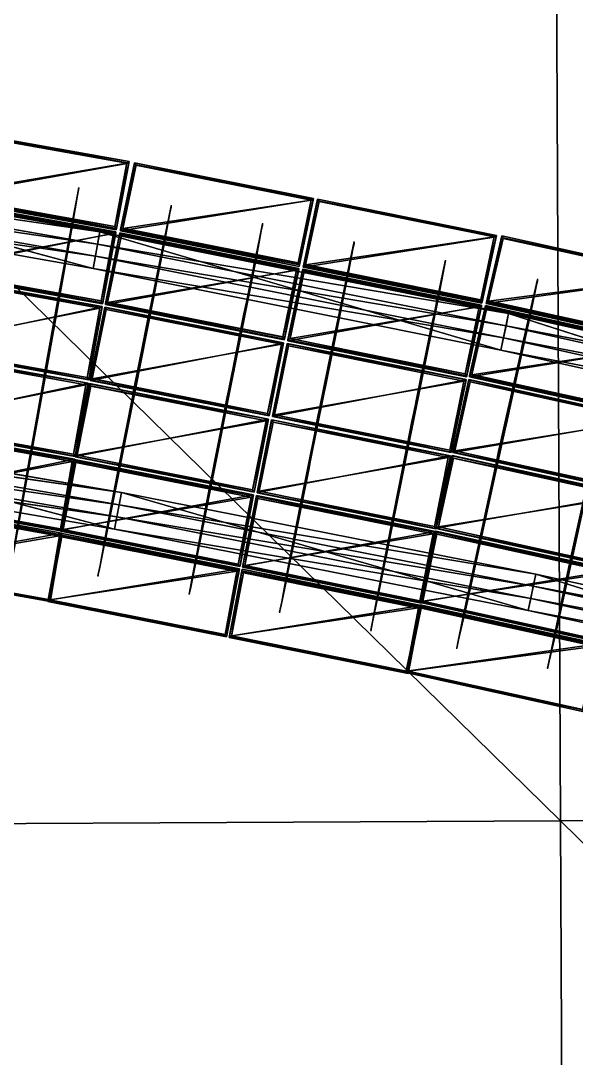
# Model space of a CAD drawing. Extents: x -372 to 678, y -263 to 741.
# Drawn here: x -1.27 to 6.19, y 59.02 to 72.95 of the extents above; entities that cross this region are included whole.
import ezdxf

# ---------------------------------------------------------------- set-up
doc = ezdxf.new("R2010")
doc.units = 0
doc.header["$LTSCALE"] = 0.0254
doc.layers.get('0').update_dxf_attribs({"linetype": 'CONTINUOUS'})
doc.layers.add('LOCATION_SNAPSHOT', color=144, linetype='CONTINUOUS')
doc.layers.add('LOCATION_TERRAIN', color=36, linetype='CONTINUOUS')

# ---------------------------------------------------------------- blocks, each defined once
blk = doc.blocks.new('LOCATION_SNAPSHOT')
at = {"color": 8}
mesh = blk.add_polyface(dxfattribs=at)
corners = [(-369.308, -262.945), (369.306, 262.947), (-371.821, 259.377), (371.824, -259.377)]
mesh.append_faces([[corners[k] for k in face] for face in [(0, 1, 2), (1, 0, 3)]], dxfattribs={"vtx0": -1, "color": 8})
blk = doc.blocks.new('LOCATION_TERRAIN')
at = {"color": 8}
mesh = blk.add_polyface(dxfattribs=at)
corners = [(18.543, 62.272, -4.63), (18.483, 74.708, -6.142), (5.921, 74.647, -6.135)]
mesh.append_faces([[corners[k] for k in face] for face in [(0, 1, 2)]], dxfattribs={"color": 8})
mesh = blk.add_polyface(dxfattribs=at)
corners = [(5.981, 62.211, -4.745), (5.921, 74.647, -6.135), (-6.64, 74.587, -5.805)]
mesh.append_faces([[corners[k] for k in face] for face in [(0, 1, 2)]], dxfattribs={"color": 8})
mesh = blk.add_polyface(dxfattribs=at)
corners = [(5.981, 62.211, -4.745), (-6.64, 74.587, -5.805), (-6.58, 62.151, -4.644)]
mesh.append_faces([[corners[k] for k in face] for face in [(0, 1, 2)]], dxfattribs={"color": 8})
mesh = blk.add_polyface(dxfattribs=at)
corners = [(18.543, 62.272, -4.63), (5.921, 74.647, -6.135), (5.981, 62.211, -4.745)]
mesh.append_faces([[corners[k] for k in face] for face in [(0, 1, 2)]], dxfattribs={"color": 8})
mesh = blk.add_polyface(dxfattribs=at)
corners = [(18.603, 49.835, -3.02), (18.543, 62.272, -4.63), (5.981, 62.211, -4.745)]
mesh.append_faces([[corners[k] for k in face] for face in [(0, 1, 2)]], dxfattribs={"color": 8})
mesh = blk.add_polyface(dxfattribs=at)
corners = [(6.041, 49.775, -3.323), (5.981, 62.211, -4.745), (-6.58, 62.151, -4.644)]
mesh.append_faces([[corners[k] for k in face] for face in [(0, 1, 2)]], dxfattribs={"color": 8})
mesh = blk.add_polyface(dxfattribs=at)
corners = [(6.041, 49.775, -3.323), (-6.58, 62.151, -4.644), (-6.52, 49.714, -3.548)]
mesh.append_faces([[corners[k] for k in face] for face in [(0, 1, 2)]], dxfattribs={"color": 8})
mesh = blk.add_polyface(dxfattribs=at)
corners = [(18.603, 49.835, -3.02), (5.981, 62.211, -4.745), (6.041, 49.775, -3.323)]
mesh.append_faces([[corners[k] for k in face] for face in [(0, 1, 2)]], dxfattribs={"color": 8})
blk = doc.blocks.new('GROUP_53')
at = {"color": 0}
for p, q in [((200.577, 5.1, -14.96), (195.176, 6.309, -14.804)), ((200.473, 4.611, -14.46), (195.176, 6.309, -14.304)), ((200.577, 5.1, -14.46), (195.176, 6.309, -14.304)), ((200.473, 4.611, -14.46), (195.176, 6.309, -14.304)), ((200.577, 5.1, -14.46), (195.176, 6.309, -14.304)), ((200.577, 5.1, -14.96), (195.176, 6.309, -14.804)), ((200.577, 5.1, -14.96), (195.138, 6.146, -14.804)), ((200.542, 4.937, -14.96), (195.138, 6.146, -14.804)), ((200.577, 5.1, -14.96), (195.138, 6.146, -14.804)), ((200.542, 4.937, -14.96), (195.138, 6.146, -14.804)), ((200.542, 4.937, -14.71), (195.138, 6.146, -14.554)), ((200.542, 4.937, -14.71), (195.138, 6.146, -14.554)), ((200.542, 4.937, -14.71), (195.1, 5.984, -14.554)), ((200.508, 4.774, -14.71), (195.1, 5.984, -14.554)), ((200.542, 4.937, -14.71), (195.1, 5.984, -14.554)), ((200.508, 4.774, -14.71), (195.1, 5.984, -14.554)), ((200.508, 4.774, -14.96), (195.1, 5.984, -14.804)), ((200.508, 4.774, -14.96), (195.1, 5.984, -14.804)), ((200.508, 4.774, -14.96), (195.062, 5.822, -14.804)), ((200.473, 4.611, -14.96), (195.062, 5.822, -14.804)), ((200.508, 4.774, -14.96), (195.062, 5.822, -14.804)), ((200.473, 4.611, -14.96), (195.062, 5.822, -14.804)), ((200.473, 4.611, -14.46), (195.062, 5.822, -14.304)), ((200.473, 4.611, -14.46), (195.062, 5.822, -14.304)), ((200.473, 4.611, -14.46), (200.577, 5.1, -14.46)), ((200.473, 4.611, -14.46), (200.577, 5.1, -14.46)), ((200.577, 5.1, -14.96), (200.542, 4.937, -14.96)), ((200.577, 5.1, -14.96), (200.542, 4.937, -14.96)), ((200.577, 5.1, -14.46), (200.577, 5.1, -14.96)), ((206.053, 3.999, -15.097), (200.577, 5.1, -14.96)), ((205.96, 3.508, -14.597), (200.577, 5.1, -14.46)), ((206.053, 3.999, -14.597), (200.577, 5.1, -14.46)), ((205.96, 3.508, -14.597), (200.577, 5.1, -14.46)), ((206.053, 3.999, -14.597), (200.577, 5.1, -14.46)), ((206.053, 3.999, -15.097), (200.577, 5.1, -14.96)), ((200.577, 5.1, -14.46), (200.577, 5.1, -14.96)), ((200.542, 4.937, -14.71), (200.508, 4.774, -14.71)), ((200.542, 4.937, -14.71), (200.508, 4.774, -14.71)), ((200.542, 4.937, -14.96), (200.542, 4.937, -14.71)), ((206.053, 3.999, -15.097), (200.542, 4.937, -14.96)), ((206.022, 3.835, -15.097), (200.542, 4.937, -14.96)), ((206.053, 3.999, -15.097), (200.542, 4.937, -14.96)), ((206.022, 3.835, -15.097), (200.542, 4.937, -14.96)), ((206.022, 3.835, -14.847), (200.542, 4.937, -14.71)), ((200.542, 4.937, -14.96), (200.542, 4.937, -14.71)), ((206.022, 3.835, -14.847), (200.542, 4.937, -14.71)), ((200.508, 4.774, -14.96), (200.473, 4.611, -14.96)), ((200.508, 4.774, -14.96), (200.473, 4.611, -14.96)), ((200.508, 4.774, -14.71), (200.508, 4.774, -14.96)), ((206.022, 3.835, -14.847), (200.508, 4.774, -14.71)), ((205.991, 3.672, -14.847), (200.508, 4.774, -14.71)), ((206.022, 3.835, -14.847), (200.508, 4.774, -14.71)), ((205.991, 3.672, -14.847), (200.508, 4.774, -14.71)), ((205.991, 3.672, -15.097), (200.508, 4.774, -14.96)), ((200.508, 4.774, -14.71), (200.508, 4.774, -14.96)), ((205.991, 3.672, -15.097), (200.508, 4.774, -14.96)), ((200.473, 4.611, -14.96), (200.473, 4.611, -14.46)), ((205.991, 3.672, -15.097), (200.473, 4.611, -14.96)), ((205.96, 3.508, -15.097), (200.473, 4.611, -14.96)), ((205.991, 3.672, -15.097), (200.473, 4.611, -14.96)), ((205.96, 3.508, -15.097), (200.473, 4.611, -14.96)), ((205.96, 3.508, -14.597), (200.473, 4.611, -14.46)), ((200.473, 4.611, -14.96), (200.473, 4.611, -14.46)), ((205.96, 3.508, -14.597), (200.473, 4.611, -14.46)), ((205.96, 3.508, -14.597), (206.053, 3.999, -14.597)), ((205.96, 3.508, -14.597), (206.053, 3.999, -14.597)), ((206.053, 3.999, -15.097), (206.022, 3.835, -15.097)), ((206.053, 3.999, -15.097), (206.022, 3.835, -15.097)), ((206.053, 3.999, -14.597), (206.053, 3.999, -15.097)), ((211.604, 3.014, -15.213), (206.053, 3.999, -15.097)), ((211.522, 2.521, -14.713), (206.053, 3.999, -14.597)), ((211.604, 3.014, -14.713), (206.053, 3.999, -14.597)), ((211.522, 2.521, -14.713), (206.053, 3.999, -14.597)), ((211.604, 3.014, -14.713), (206.053, 3.999, -14.597)), ((211.604, 3.014, -15.213), (206.053, 3.999, -15.097)), ((206.053, 3.999, -14.597), (206.053, 3.999, -15.097)), ((206.022, 3.835, -14.847), (205.991, 3.672, -14.847)), ((206.022, 3.835, -14.847), (205.991, 3.672, -14.847)), ((206.022, 3.835, -15.097), (206.022, 3.835, -14.847)), ((211.604, 3.014, -15.213), (206.022, 3.835, -15.097)), ((211.577, 2.85, -15.213), (206.022, 3.835, -15.097)), ((211.604, 3.014, -15.213), (206.022, 3.835, -15.097)), ((211.577, 2.85, -15.213), (206.022, 3.835, -15.097)), ((211.577, 2.85, -14.963), (206.022, 3.835, -14.847)), ((206.022, 3.835, -15.097), (206.022, 3.835, -14.847)), ((211.577, 2.85, -14.963), (206.022, 3.835, -14.847)), ((205.991, 3.672, -15.097), (205.96, 3.508, -15.097)), ((205.991, 3.672, -15.097), (205.96, 3.508, -15.097)), ((205.991, 3.672, -14.847), (205.991, 3.672, -15.097)), ((211.577, 2.85, -14.963), (205.991, 3.672, -14.847)), ((211.549, 2.685, -14.963), (205.991, 3.672, -14.847)), ((211.577, 2.85, -14.963), (205.991, 3.672, -14.847)), ((211.549, 2.685, -14.963), (205.991, 3.672, -14.847)), ((211.549, 2.685, -15.213), (205.991, 3.672, -15.097)), ((205.991, 3.672, -14.847), (205.991, 3.672, -15.097)), ((211.549, 2.685, -15.213), (205.991, 3.672, -15.097)), ((205.96, 3.508, -15.097), (205.96, 3.508, -14.597)), ((211.549, 2.685, -15.213), (205.96, 3.508, -15.097)), ((211.522, 2.521, -15.213), (205.96, 3.508, -15.097)), ((211.549, 2.685, -15.213), (205.96, 3.508, -15.097)), ((211.522, 2.521, -15.213), (205.96, 3.508, -15.097)), ((211.522, 2.521, -14.713), (205.96, 3.508, -14.597)), ((205.96, 3.508, -15.097), (205.96, 3.508, -14.597)), ((211.522, 2.521, -14.713), (205.96, 3.508, -14.597))]:
    blk.add_line(p, q, dxfattribs=at)
mesh = blk.add_polyface(dxfattribs=at)
corners = [(200.473, 4.611, -14.46), (195.176, 6.309, -14.304), (195.062, 5.822, -14.304)]
mesh.append_faces([[corners[k] for k in face] for face in [(0, 1, 2)]], dxfattribs={"color": 0})
mesh = blk.add_polyface(dxfattribs=at)
corners = [(200.577, 5.1, -14.96), (195.138, 6.146, -14.804), (195.176, 6.309, -14.804)]
mesh.append_faces([[corners[k] for k in face] for face in [(0, 1, 2)]], dxfattribs={"color": 0})
mesh = blk.add_polyface(dxfattribs=at)
corners = [(200.577, 5.1, -14.46), (195.176, 6.309, -14.304), (200.473, 4.611, -14.46)]
mesh.append_faces([[corners[k] for k in face] for face in [(0, 1, 2)]], dxfattribs={"color": 0})
mesh = blk.add_polyface(dxfattribs=at)
corners = [(195.176, 6.309, -14.804), (200.577, 5.1, -14.46), (200.577, 5.1, -14.96), (195.176, 6.309, -14.304)]
mesh.append_faces([[corners[k] for k in face] for face in [(0, 1, 2), (1, 0, 3)]], dxfattribs={"vtx0": -1, "color": 0})
mesh = blk.add_polyface(dxfattribs=at)
corners = [(200.542, 4.937, -14.71), (195.1, 5.984, -14.554), (195.138, 6.146, -14.554)]
mesh.append_faces([[corners[k] for k in face] for face in [(0, 1, 2)]], dxfattribs={"color": 0})
mesh = blk.add_polyface(dxfattribs=at)
corners = [(200.577, 5.1, -14.96), (200.542, 4.937, -14.96), (195.138, 6.146, -14.804)]
mesh.append_faces([[corners[k] for k in face] for face in [(0, 1, 2)]], dxfattribs={"color": 0})
mesh = blk.add_polyface(dxfattribs=at)
corners = [(200.542, 4.937, -14.71), (195.138, 6.146, -14.804), (200.542, 4.937, -14.96), (195.138, 6.146, -14.554)]
mesh.append_faces([[corners[k] for k in face] for face in [(0, 1, 2), (1, 0, 3)]], dxfattribs={"vtx0": -1, "color": 0})
mesh = blk.add_polyface(dxfattribs=at)
corners = [(200.508, 4.774, -14.96), (195.062, 5.822, -14.804), (195.1, 5.984, -14.804)]
mesh.append_faces([[corners[k] for k in face] for face in [(0, 1, 2)]], dxfattribs={"color": 0})
mesh = blk.add_polyface(dxfattribs=at)
corners = [(200.542, 4.937, -14.71), (200.508, 4.774, -14.71), (195.1, 5.984, -14.554)]
mesh.append_faces([[corners[k] for k in face] for face in [(0, 1, 2)]], dxfattribs={"color": 0})
mesh = blk.add_polyface(dxfattribs=at)
corners = [(195.1, 5.984, -14.804), (200.508, 4.774, -14.71), (200.508, 4.774, -14.96), (195.1, 5.984, -14.554)]
mesh.append_faces([[corners[k] for k in face] for face in [(0, 1, 2), (1, 0, 3)]], dxfattribs={"vtx0": -1, "color": 0})
mesh = blk.add_polyface(dxfattribs=at)
corners = [(200.508, 4.774, -14.96), (200.473, 4.611, -14.96), (195.062, 5.822, -14.804)]
mesh.append_faces([[corners[k] for k in face] for face in [(0, 1, 2)]], dxfattribs={"color": 0})
mesh = blk.add_polyface(dxfattribs=at)
corners = [(200.473, 4.611, -14.46), (195.062, 5.822, -14.804), (200.473, 4.611, -14.96), (195.062, 5.822, -14.304)]
mesh.append_faces([[corners[k] for k in face] for face in [(0, 1, 2), (1, 0, 3)]], dxfattribs={"vtx0": -1, "color": 0})
mesh = blk.add_polyface(dxfattribs=at)
corners = [(205.96, 3.508, -14.597), (200.577, 5.1, -14.46), (200.473, 4.611, -14.46)]
mesh.append_faces([[corners[k] for k in face] for face in [(0, 1, 2)]], dxfattribs={"color": 0})
mesh = blk.add_polyface(dxfattribs=at)
corners = [(206.053, 3.999, -15.097), (200.542, 4.937, -14.96), (200.577, 5.1, -14.96)]
mesh.append_faces([[corners[k] for k in face] for face in [(0, 1, 2)]], dxfattribs={"color": 0})
mesh = blk.add_polyface(dxfattribs=at)
corners = [(206.053, 3.999, -14.597), (200.577, 5.1, -14.46), (205.96, 3.508, -14.597)]
mesh.append_faces([[corners[k] for k in face] for face in [(0, 1, 2)]], dxfattribs={"color": 0})
mesh = blk.add_polyface(dxfattribs=at)
corners = [(200.577, 5.1, -14.96), (206.053, 3.999, -14.597), (206.053, 3.999, -15.097), (200.577, 5.1, -14.46)]
mesh.append_faces([[corners[k] for k in face] for face in [(0, 1, 2), (1, 0, 3)]], dxfattribs={"vtx0": -1, "color": 0})
mesh = blk.add_polyface(dxfattribs=at)
corners = [(206.022, 3.835, -14.847), (200.508, 4.774, -14.71), (200.542, 4.937, -14.71)]
mesh.append_faces([[corners[k] for k in face] for face in [(0, 1, 2)]], dxfattribs={"color": 0})
mesh = blk.add_polyface(dxfattribs=at)
corners = [(206.053, 3.999, -15.097), (206.022, 3.835, -15.097), (200.542, 4.937, -14.96)]
mesh.append_faces([[corners[k] for k in face] for face in [(0, 1, 2)]], dxfattribs={"color": 0})
mesh = blk.add_polyface(dxfattribs=at)
corners = [(206.022, 3.835, -14.847), (200.542, 4.937, -14.96), (206.022, 3.835, -15.097), (200.542, 4.937, -14.71)]
mesh.append_faces([[corners[k] for k in face] for face in [(0, 1, 2), (1, 0, 3)]], dxfattribs={"vtx0": -1, "color": 0})
mesh = blk.add_polyface(dxfattribs=at)
corners = [(205.991, 3.672, -15.097), (200.473, 4.611, -14.96), (200.508, 4.774, -14.96)]
mesh.append_faces([[corners[k] for k in face] for face in [(0, 1, 2)]], dxfattribs={"color": 0})
mesh = blk.add_polyface(dxfattribs=at)
corners = [(206.022, 3.835, -14.847), (205.991, 3.672, -14.847), (200.508, 4.774, -14.71)]
mesh.append_faces([[corners[k] for k in face] for face in [(0, 1, 2)]], dxfattribs={"color": 0})
mesh = blk.add_polyface(dxfattribs=at)
corners = [(200.508, 4.774, -14.96), (205.991, 3.672, -14.847), (205.991, 3.672, -15.097), (200.508, 4.774, -14.71)]
mesh.append_faces([[corners[k] for k in face] for face in [(0, 1, 2), (1, 0, 3)]], dxfattribs={"vtx0": -1, "color": 0})
mesh = blk.add_polyface(dxfattribs=at)
corners = [(205.991, 3.672, -15.097), (205.96, 3.508, -15.097), (200.473, 4.611, -14.96)]
mesh.append_faces([[corners[k] for k in face] for face in [(0, 1, 2)]], dxfattribs={"color": 0})
mesh = blk.add_polyface(dxfattribs=at)
corners = [(205.96, 3.508, -14.597), (200.473, 4.611, -14.96), (205.96, 3.508, -15.097), (200.473, 4.611, -14.46)]
mesh.append_faces([[corners[k] for k in face] for face in [(0, 1, 2), (1, 0, 3)]], dxfattribs={"vtx0": -1, "color": 0})
mesh = blk.add_polyface(dxfattribs=at)
corners = [(211.522, 2.521, -14.713), (206.053, 3.999, -14.597), (205.96, 3.508, -14.597)]
mesh.append_faces([[corners[k] for k in face] for face in [(0, 1, 2)]], dxfattribs={"color": 0})
mesh = blk.add_polyface(dxfattribs=at)
corners = [(211.604, 3.014, -15.213), (206.022, 3.835, -15.097), (206.053, 3.999, -15.097)]
mesh.append_faces([[corners[k] for k in face] for face in [(0, 1, 2)]], dxfattribs={"color": 0})
mesh = blk.add_polyface(dxfattribs=at)
corners = [(211.604, 3.014, -14.713), (206.053, 3.999, -14.597), (211.522, 2.521, -14.713)]
mesh.append_faces([[corners[k] for k in face] for face in [(0, 1, 2)]], dxfattribs={"color": 0})
mesh = blk.add_polyface(dxfattribs=at)
corners = [(206.053, 3.999, -15.097), (211.604, 3.014, -14.713), (211.604, 3.014, -15.213), (206.053, 3.999, -14.597)]
mesh.append_faces([[corners[k] for k in face] for face in [(0, 1, 2), (1, 0, 3)]], dxfattribs={"vtx0": -1, "color": 0})
mesh = blk.add_polyface(dxfattribs=at)
corners = [(211.577, 2.85, -14.963), (205.991, 3.672, -14.847), (206.022, 3.835, -14.847)]
mesh.append_faces([[corners[k] for k in face] for face in [(0, 1, 2)]], dxfattribs={"color": 0})
mesh = blk.add_polyface(dxfattribs=at)
corners = [(211.604, 3.014, -15.213), (211.577, 2.85, -15.213), (206.022, 3.835, -15.097)]
mesh.append_faces([[corners[k] for k in face] for face in [(0, 1, 2)]], dxfattribs={"color": 0})
mesh = blk.add_polyface(dxfattribs=at)
corners = [(211.577, 2.85, -14.963), (206.022, 3.835, -15.097), (211.577, 2.85, -15.213), (206.022, 3.835, -14.847)]
mesh.append_faces([[corners[k] for k in face] for face in [(0, 1, 2), (1, 0, 3)]], dxfattribs={"vtx0": -1, "color": 0})
mesh = blk.add_polyface(dxfattribs=at)
corners = [(211.549, 2.685, -15.213), (205.96, 3.508, -15.097), (205.991, 3.672, -15.097)]
mesh.append_faces([[corners[k] for k in face] for face in [(0, 1, 2)]], dxfattribs={"color": 0})
mesh = blk.add_polyface(dxfattribs=at)
corners = [(211.577, 2.85, -14.963), (211.549, 2.685, -14.963), (205.991, 3.672, -14.847)]
mesh.append_faces([[corners[k] for k in face] for face in [(0, 1, 2)]], dxfattribs={"color": 0})
mesh = blk.add_polyface(dxfattribs=at)
corners = [(205.991, 3.672, -15.097), (211.549, 2.685, -14.963), (211.549, 2.685, -15.213), (205.991, 3.672, -14.847)]
mesh.append_faces([[corners[k] for k in face] for face in [(0, 1, 2), (1, 0, 3)]], dxfattribs={"vtx0": -1, "color": 0})
mesh = blk.add_polyface(dxfattribs=at)
corners = [(211.549, 2.685, -15.213), (211.522, 2.521, -15.213), (205.96, 3.508, -15.097)]
mesh.append_faces([[corners[k] for k in face] for face in [(0, 1, 2)]], dxfattribs={"color": 0})
mesh = blk.add_polyface(dxfattribs=at)
corners = [(211.522, 2.521, -14.713), (205.96, 3.508, -15.097), (211.522, 2.521, -15.213), (205.96, 3.508, -14.597)]
mesh.append_faces([[corners[k] for k in face] for face in [(0, 1, 2), (1, 0, 3)]], dxfattribs={"vtx0": -1, "color": 0})
blk = doc.blocks.new('GROUP217_1')
at = {"color": 9}
blk.add_blockref('GROUP_53', (0, 0), dxfattribs=at)
blk = doc.blocks.new('GROUP216_2')
at = {"color": 0}
blk.add_blockref('GROUP217_1', (0, 0), dxfattribs=at)
blk = doc.blocks.new('GROUP_54')
at = {"color": 0}
for p, q in [((203.482, 5.428, -14.96), (198.014, 6.68, -14.804)), ((203.375, 4.94, -14.46), (198.014, 6.68, -14.304)), ((203.482, 5.428, -14.46), (198.014, 6.68, -14.304)), ((203.375, 4.94, -14.46), (198.014, 6.68, -14.304)), ((203.482, 5.428, -14.46), (198.014, 6.68, -14.304)), ((203.482, 5.428, -14.96), (198.014, 6.68, -14.804)), ((203.482, 5.428, -14.96), (197.976, 6.518, -14.804)), ((203.446, 5.265, -14.96), (197.976, 6.518, -14.804)), ((203.482, 5.428, -14.96), (197.976, 6.518, -14.804)), ((203.446, 5.265, -14.96), (197.976, 6.518, -14.804)), ((203.446, 5.265, -14.71), (197.976, 6.518, -14.554)), ((203.446, 5.265, -14.71), (197.976, 6.518, -14.554)), ((203.446, 5.265, -14.71), (197.937, 6.356, -14.554)), ((203.411, 5.103, -14.71), (197.937, 6.356, -14.554)), ((203.446, 5.265, -14.71), (197.937, 6.356, -14.554)), ((203.411, 5.103, -14.71), (197.937, 6.356, -14.554)), ((203.411, 5.103, -14.96), (197.937, 6.356, -14.804)), ((203.411, 5.103, -14.96), (197.937, 6.356, -14.804)), ((203.411, 5.103, -14.96), (197.898, 6.194, -14.804)), ((203.375, 4.94, -14.96), (197.898, 6.194, -14.804)), ((203.411, 5.103, -14.96), (197.898, 6.194, -14.804)), ((203.375, 4.94, -14.96), (197.898, 6.194, -14.804)), ((203.375, 4.94, -14.46), (197.898, 6.194, -14.304)), ((203.375, 4.94, -14.46), (197.898, 6.194, -14.304)), ((203.375, 4.94, -14.46), (203.482, 5.428, -14.46)), ((203.375, 4.94, -14.46), (203.482, 5.428, -14.46)), ((203.482, 5.428, -14.96), (203.446, 5.265, -14.96)), ((203.482, 5.428, -14.96), (203.446, 5.265, -14.96)), ((203.482, 5.428, -14.46), (203.482, 5.428, -14.96)), ((209.026, 4.282, -15.097), (203.482, 5.428, -14.96)), ((208.93, 3.791, -14.597), (203.482, 5.428, -14.46)), ((209.026, 4.282, -14.597), (203.482, 5.428, -14.46)), ((208.93, 3.791, -14.597), (203.482, 5.428, -14.46)), ((209.026, 4.282, -14.597), (203.482, 5.428, -14.46)), ((209.026, 4.282, -15.097), (203.482, 5.428, -14.96)), ((203.482, 5.428, -14.46), (203.482, 5.428, -14.96)), ((203.446, 5.265, -14.71), (203.411, 5.103, -14.71)), ((203.446, 5.265, -14.71), (203.411, 5.103, -14.71)), ((203.446, 5.265, -14.96), (203.446, 5.265, -14.71)), ((209.026, 4.282, -15.097), (203.446, 5.265, -14.96)), ((208.994, 4.118, -15.097), (203.446, 5.265, -14.96)), ((209.026, 4.282, -15.097), (203.446, 5.265, -14.96)), ((208.994, 4.118, -15.097), (203.446, 5.265, -14.96)), ((208.994, 4.118, -14.847), (203.446, 5.265, -14.71)), ((203.446, 5.265, -14.96), (203.446, 5.265, -14.71)), ((208.994, 4.118, -14.847), (203.446, 5.265, -14.71)), ((203.411, 5.103, -14.96), (203.375, 4.94, -14.96)), ((203.411, 5.103, -14.96), (203.375, 4.94, -14.96)), ((203.411, 5.103, -14.71), (203.411, 5.103, -14.96)), ((208.994, 4.118, -14.847), (203.411, 5.103, -14.71)), ((208.962, 3.955, -14.847), (203.411, 5.103, -14.71)), ((208.994, 4.118, -14.847), (203.411, 5.103, -14.71)), ((208.962, 3.955, -14.847), (203.411, 5.103, -14.71)), ((208.962, 3.955, -15.097), (203.411, 5.103, -14.96)), ((203.411, 5.103, -14.71), (203.411, 5.103, -14.96)), ((208.962, 3.955, -15.097), (203.411, 5.103, -14.96)), ((203.375, 4.94, -14.96), (203.375, 4.94, -14.46)), ((208.962, 3.955, -15.097), (203.375, 4.94, -14.96)), ((208.93, 3.791, -15.097), (203.375, 4.94, -14.96)), ((208.962, 3.955, -15.097), (203.375, 4.94, -14.96)), ((208.93, 3.791, -15.097), (203.375, 4.94, -14.96)), ((208.93, 3.791, -14.597), (203.375, 4.94, -14.46)), ((203.375, 4.94, -14.96), (203.375, 4.94, -14.46)), ((208.93, 3.791, -14.597), (203.375, 4.94, -14.46)), ((208.93, 3.791, -14.597), (209.026, 4.282, -14.597)), ((208.93, 3.791, -14.597), (209.026, 4.282, -14.597)), ((209.026, 4.282, -15.097), (208.994, 4.118, -15.097)), ((209.026, 4.282, -15.097), (208.994, 4.118, -15.097)), ((209.026, 4.282, -14.597), (209.026, 4.282, -15.097)), ((214.647, 3.25, -15.213), (209.026, 4.282, -15.097)), ((214.562, 2.757, -14.713), (209.026, 4.282, -14.597)), ((214.647, 3.25, -14.713), (209.026, 4.282, -14.597)), ((214.562, 2.757, -14.713), (209.026, 4.282, -14.597)), ((214.647, 3.25, -14.713), (209.026, 4.282, -14.597)), ((214.647, 3.25, -15.213), (209.026, 4.282, -15.097)), ((209.026, 4.282, -14.597), (209.026, 4.282, -15.097)), ((208.994, 4.118, -14.847), (208.962, 3.955, -14.847)), ((208.994, 4.118, -14.847), (208.962, 3.955, -14.847)), ((208.994, 4.118, -15.097), (208.994, 4.118, -14.847)), ((214.647, 3.25, -15.213), (208.994, 4.118, -15.097)), ((214.619, 3.086, -15.213), (208.994, 4.118, -15.097)), ((214.647, 3.25, -15.213), (208.994, 4.118, -15.097)), ((214.619, 3.086, -15.213), (208.994, 4.118, -15.097)), ((214.619, 3.086, -14.963), (208.994, 4.118, -14.847)), ((208.994, 4.118, -15.097), (208.994, 4.118, -14.847)), ((214.619, 3.086, -14.963), (208.994, 4.118, -14.847)), ((208.962, 3.955, -15.097), (208.93, 3.791, -15.097)), ((208.962, 3.955, -15.097), (208.93, 3.791, -15.097)), ((208.962, 3.955, -14.847), (208.962, 3.955, -15.097)), ((214.619, 3.086, -14.963), (208.962, 3.955, -14.847)), ((214.59, 2.921, -14.963), (208.962, 3.955, -14.847)), ((214.619, 3.086, -14.963), (208.962, 3.955, -14.847)), ((214.59, 2.921, -14.963), (208.962, 3.955, -14.847)), ((214.59, 2.921, -15.213), (208.962, 3.955, -15.097)), ((208.962, 3.955, -14.847), (208.962, 3.955, -15.097)), ((214.59, 2.921, -15.213), (208.962, 3.955, -15.097)), ((208.93, 3.791, -15.097), (208.93, 3.791, -14.597)), ((214.59, 2.921, -15.213), (208.93, 3.791, -15.097)), ((214.562, 2.757, -15.213), (208.93, 3.791, -15.097)), ((214.59, 2.921, -15.213), (208.93, 3.791, -15.097)), ((214.562, 2.757, -15.213), (208.93, 3.791, -15.097)), ((214.562, 2.757, -14.713), (208.93, 3.791, -14.597)), ((208.93, 3.791, -15.097), (208.93, 3.791, -14.597)), ((214.562, 2.757, -14.713), (208.93, 3.791, -14.597))]:
    blk.add_line(p, q, dxfattribs=at)
mesh = blk.add_polyface(dxfattribs=at)
corners = [(203.375, 4.94, -14.46), (198.014, 6.68, -14.304), (197.898, 6.194, -14.304)]
mesh.append_faces([[corners[k] for k in face] for face in [(0, 1, 2)]], dxfattribs={"color": 0})
mesh = blk.add_polyface(dxfattribs=at)
corners = [(203.482, 5.428, -14.96), (197.976, 6.518, -14.804), (198.014, 6.68, -14.804)]
mesh.append_faces([[corners[k] for k in face] for face in [(0, 1, 2)]], dxfattribs={"color": 0})
mesh = blk.add_polyface(dxfattribs=at)
corners = [(203.482, 5.428, -14.46), (198.014, 6.68, -14.304), (203.375, 4.94, -14.46)]
mesh.append_faces([[corners[k] for k in face] for face in [(0, 1, 2)]], dxfattribs={"color": 0})
mesh = blk.add_polyface(dxfattribs=at)
corners = [(198.014, 6.68, -14.804), (203.482, 5.428, -14.46), (203.482, 5.428, -14.96), (198.014, 6.68, -14.304)]
mesh.append_faces([[corners[k] for k in face] for face in [(0, 1, 2), (1, 0, 3)]], dxfattribs={"vtx0": -1, "color": 0})
mesh = blk.add_polyface(dxfattribs=at)
corners = [(203.446, 5.265, -14.71), (197.937, 6.356, -14.554), (197.976, 6.518, -14.554)]
mesh.append_faces([[corners[k] for k in face] for face in [(0, 1, 2)]], dxfattribs={"color": 0})
mesh = blk.add_polyface(dxfattribs=at)
corners = [(203.482, 5.428, -14.96), (203.446, 5.265, -14.96), (197.976, 6.518, -14.804)]
mesh.append_faces([[corners[k] for k in face] for face in [(0, 1, 2)]], dxfattribs={"color": 0})
mesh = blk.add_polyface(dxfattribs=at)
corners = [(203.446, 5.265, -14.71), (197.976, 6.518, -14.804), (203.446, 5.265, -14.96), (197.976, 6.518, -14.554)]
mesh.append_faces([[corners[k] for k in face] for face in [(0, 1, 2), (1, 0, 3)]], dxfattribs={"vtx0": -1, "color": 0})
mesh = blk.add_polyface(dxfattribs=at)
corners = [(203.411, 5.103, -14.96), (197.898, 6.194, -14.804), (197.937, 6.356, -14.804)]
mesh.append_faces([[corners[k] for k in face] for face in [(0, 1, 2)]], dxfattribs={"color": 0})
mesh = blk.add_polyface(dxfattribs=at)
corners = [(203.446, 5.265, -14.71), (203.411, 5.103, -14.71), (197.937, 6.356, -14.554)]
mesh.append_faces([[corners[k] for k in face] for face in [(0, 1, 2)]], dxfattribs={"color": 0})
mesh = blk.add_polyface(dxfattribs=at)
corners = [(197.937, 6.356, -14.804), (203.411, 5.103, -14.71), (203.411, 5.103, -14.96), (197.937, 6.356, -14.554)]
mesh.append_faces([[corners[k] for k in face] for face in [(0, 1, 2), (1, 0, 3)]], dxfattribs={"vtx0": -1, "color": 0})
mesh = blk.add_polyface(dxfattribs=at)
corners = [(203.411, 5.103, -14.96), (203.375, 4.94, -14.96), (197.898, 6.194, -14.804)]
mesh.append_faces([[corners[k] for k in face] for face in [(0, 1, 2)]], dxfattribs={"color": 0})
mesh = blk.add_polyface(dxfattribs=at)
corners = [(203.375, 4.94, -14.46), (197.898, 6.194, -14.804), (203.375, 4.94, -14.96), (197.898, 6.194, -14.304)]
mesh.append_faces([[corners[k] for k in face] for face in [(0, 1, 2), (1, 0, 3)]], dxfattribs={"vtx0": -1, "color": 0})
mesh = blk.add_polyface(dxfattribs=at)
corners = [(208.93, 3.791, -14.597), (203.482, 5.428, -14.46), (203.375, 4.94, -14.46)]
mesh.append_faces([[corners[k] for k in face] for face in [(0, 1, 2)]], dxfattribs={"color": 0})
mesh = blk.add_polyface(dxfattribs=at)
corners = [(209.026, 4.282, -15.097), (203.446, 5.265, -14.96), (203.482, 5.428, -14.96)]
mesh.append_faces([[corners[k] for k in face] for face in [(0, 1, 2)]], dxfattribs={"color": 0})
mesh = blk.add_polyface(dxfattribs=at)
corners = [(209.026, 4.282, -14.597), (203.482, 5.428, -14.46), (208.93, 3.791, -14.597)]
mesh.append_faces([[corners[k] for k in face] for face in [(0, 1, 2)]], dxfattribs={"color": 0})
mesh = blk.add_polyface(dxfattribs=at)
corners = [(203.482, 5.428, -14.96), (209.026, 4.282, -14.597), (209.026, 4.282, -15.097), (203.482, 5.428, -14.46)]
mesh.append_faces([[corners[k] for k in face] for face in [(0, 1, 2), (1, 0, 3)]], dxfattribs={"vtx0": -1, "color": 0})
mesh = blk.add_polyface(dxfattribs=at)
corners = [(208.994, 4.118, -14.847), (203.411, 5.103, -14.71), (203.446, 5.265, -14.71)]
mesh.append_faces([[corners[k] for k in face] for face in [(0, 1, 2)]], dxfattribs={"color": 0})
mesh = blk.add_polyface(dxfattribs=at)
corners = [(209.026, 4.282, -15.097), (208.994, 4.118, -15.097), (203.446, 5.265, -14.96)]
mesh.append_faces([[corners[k] for k in face] for face in [(0, 1, 2)]], dxfattribs={"color": 0})
mesh = blk.add_polyface(dxfattribs=at)
corners = [(208.994, 4.118, -14.847), (203.446, 5.265, -14.96), (208.994, 4.118, -15.097), (203.446, 5.265, -14.71)]
mesh.append_faces([[corners[k] for k in face] for face in [(0, 1, 2), (1, 0, 3)]], dxfattribs={"vtx0": -1, "color": 0})
mesh = blk.add_polyface(dxfattribs=at)
corners = [(208.962, 3.955, -15.097), (203.375, 4.94, -14.96), (203.411, 5.103, -14.96)]
mesh.append_faces([[corners[k] for k in face] for face in [(0, 1, 2)]], dxfattribs={"color": 0})
mesh = blk.add_polyface(dxfattribs=at)
corners = [(208.994, 4.118, -14.847), (208.962, 3.955, -14.847), (203.411, 5.103, -14.71)]
mesh.append_faces([[corners[k] for k in face] for face in [(0, 1, 2)]], dxfattribs={"color": 0})
mesh = blk.add_polyface(dxfattribs=at)
corners = [(203.411, 5.103, -14.96), (208.962, 3.955, -14.847), (208.962, 3.955, -15.097), (203.411, 5.103, -14.71)]
mesh.append_faces([[corners[k] for k in face] for face in [(0, 1, 2), (1, 0, 3)]], dxfattribs={"vtx0": -1, "color": 0})
mesh = blk.add_polyface(dxfattribs=at)
corners = [(208.962, 3.955, -15.097), (208.93, 3.791, -15.097), (203.375, 4.94, -14.96)]
mesh.append_faces([[corners[k] for k in face] for face in [(0, 1, 2)]], dxfattribs={"color": 0})
mesh = blk.add_polyface(dxfattribs=at)
corners = [(208.93, 3.791, -14.597), (203.375, 4.94, -14.96), (208.93, 3.791, -15.097), (203.375, 4.94, -14.46)]
mesh.append_faces([[corners[k] for k in face] for face in [(0, 1, 2), (1, 0, 3)]], dxfattribs={"vtx0": -1, "color": 0})
mesh = blk.add_polyface(dxfattribs=at)
corners = [(214.562, 2.757, -14.713), (209.026, 4.282, -14.597), (208.93, 3.791, -14.597)]
mesh.append_faces([[corners[k] for k in face] for face in [(0, 1, 2)]], dxfattribs={"color": 0})
mesh = blk.add_polyface(dxfattribs=at)
corners = [(214.647, 3.25, -15.213), (208.994, 4.118, -15.097), (209.026, 4.282, -15.097)]
mesh.append_faces([[corners[k] for k in face] for face in [(0, 1, 2)]], dxfattribs={"color": 0})
mesh = blk.add_polyface(dxfattribs=at)
corners = [(214.647, 3.25, -14.713), (209.026, 4.282, -14.597), (214.562, 2.757, -14.713)]
mesh.append_faces([[corners[k] for k in face] for face in [(0, 1, 2)]], dxfattribs={"color": 0})
mesh = blk.add_polyface(dxfattribs=at)
corners = [(209.026, 4.282, -15.097), (214.647, 3.25, -14.713), (214.647, 3.25, -15.213), (209.026, 4.282, -14.597)]
mesh.append_faces([[corners[k] for k in face] for face in [(0, 1, 2), (1, 0, 3)]], dxfattribs={"vtx0": -1, "color": 0})
mesh = blk.add_polyface(dxfattribs=at)
corners = [(214.619, 3.086, -14.963), (208.962, 3.955, -14.847), (208.994, 4.118, -14.847)]
mesh.append_faces([[corners[k] for k in face] for face in [(0, 1, 2)]], dxfattribs={"color": 0})
mesh = blk.add_polyface(dxfattribs=at)
corners = [(214.647, 3.25, -15.213), (214.619, 3.086, -15.213), (208.994, 4.118, -15.097)]
mesh.append_faces([[corners[k] for k in face] for face in [(0, 1, 2)]], dxfattribs={"color": 0})
mesh = blk.add_polyface(dxfattribs=at)
corners = [(214.619, 3.086, -14.963), (208.994, 4.118, -15.097), (214.619, 3.086, -15.213), (208.994, 4.118, -14.847)]
mesh.append_faces([[corners[k] for k in face] for face in [(0, 1, 2), (1, 0, 3)]], dxfattribs={"vtx0": -1, "color": 0})
mesh = blk.add_polyface(dxfattribs=at)
corners = [(214.59, 2.921, -15.213), (208.93, 3.791, -15.097), (208.962, 3.955, -15.097)]
mesh.append_faces([[corners[k] for k in face] for face in [(0, 1, 2)]], dxfattribs={"color": 0})
mesh = blk.add_polyface(dxfattribs=at)
corners = [(214.619, 3.086, -14.963), (214.59, 2.921, -14.963), (208.962, 3.955, -14.847)]
mesh.append_faces([[corners[k] for k in face] for face in [(0, 1, 2)]], dxfattribs={"color": 0})
mesh = blk.add_polyface(dxfattribs=at)
corners = [(208.962, 3.955, -15.097), (214.59, 2.921, -14.963), (214.59, 2.921, -15.213), (208.962, 3.955, -14.847)]
mesh.append_faces([[corners[k] for k in face] for face in [(0, 1, 2), (1, 0, 3)]], dxfattribs={"vtx0": -1, "color": 0})
mesh = blk.add_polyface(dxfattribs=at)
corners = [(214.59, 2.921, -15.213), (214.562, 2.757, -15.213), (208.93, 3.791, -15.097)]
mesh.append_faces([[corners[k] for k in face] for face in [(0, 1, 2)]], dxfattribs={"color": 0})
mesh = blk.add_polyface(dxfattribs=at)
corners = [(214.562, 2.757, -14.713), (208.93, 3.791, -15.097), (214.562, 2.757, -15.213), (208.93, 3.791, -14.597)]
mesh.append_faces([[corners[k] for k in face] for face in [(0, 1, 2), (1, 0, 3)]], dxfattribs={"vtx0": -1, "color": 0})
blk = doc.blocks.new('GROUP218_1')
at = {"color": 9}
blk.add_blockref('GROUP_54', (0, 0), dxfattribs=at)
blk = doc.blocks.new('GROUP217_2')
at = {"color": 0}
blk.add_blockref('GROUP218_1', (0, 0), dxfattribs=at)
blk = doc.blocks.new('SOLAR_PANEL_1')
at = {"color": 0}
for p, q in [((0, 0.025), (0, 2.475)), ((0, 2.475), (1, 2.475)), ((0, 2.475), (1, 2.475)), ((0, 2.475), (0, 2.475, 0.05)), ((0, 2.475, 0.05), (1, 2.475, 0.05)), ((0, 0.025), (0, 2.475)), ((0, 0.025, 0.05), (0, 2.475, 0.05)), ((0, 2.475), (0, 2.475, 0.05)), ((0, 2.475, 0.05), (1, 2.475, 0.05)), ((0, 0.025, 0.05), (0, 2.475, 0.05)), ((0.975, 2.45, 0.05), (0.025, 2.45, 0.05)), ((0.025, 2.45, 0.05), (0.025, 0.05, 0.05)), ((0.975, 2.45, 0.05), (0.025, 2.45, 0.05)), ((0.025, 2.45, 0.05), (0.025, 2.45, 0.04)), ((0.975, 2.45, 0.04), (0.025, 2.45, 0.04)), ((0.025, 2.45, 0.05), (0.025, 0.05, 0.05)), ((0.025, 2.45, 0.04), (0.025, 0.05, 0.04)), ((0.025, 2.45, 0.05), (0.025, 2.45, 0.04)), ((0.025, 2.45, 0.04), (0.025, 0.05, 0.04)), ((0.975, 2.45, 0.04), (0.025, 2.45, 0.04)), ((0.975, 0.05, 0.05), (0.975, 2.45, 0.05)), ((0.975, 2.45, 0.05), (0.975, 2.45, 0.04)), ((0.975, 0.05, 0.05), (0.975, 2.45, 0.05)), ((0.975, 2.45, 0.05), (0.975, 2.45, 0.04)), ((0.975, 0.05, 0.04), (0.975, 2.45, 0.04)), ((0.975, 0.05, 0.04), (0.975, 2.45, 0.04)), ((1, 2.475), (1, 0.025)), ((1, 2.475), (1, 0.025)), ((1, 2.475), (1, 2.475, 0.05)), ((1, 2.475, 0.05), (1, 0.025, 0.05)), ((1, 2.475), (1, 2.475, 0.05)), ((1, 2.475, 0.05), (1, 0.025, 0.05)), ((1, 0.025), (0, 0.025)), ((0, 0.025), (0, 0.025, 0.05)), ((1, 0.025), (0, 0.025)), ((1, 0.025, 0.05), (0, 0.025, 0.05)), ((0, 0.025), (0, 0.025, 0.05)), ((1, 0.025, 0.05), (0, 0.025, 0.05)), ((0.025, 0.05, 0.05), (0.975, 0.05, 0.05)), ((0.025, 0.05, 0.05), (0.025, 0.05, 0.04)), ((0.025, 0.05, 0.05), (0.975, 0.05, 0.05)), ((0.025, 0.05, 0.04), (0.975, 0.05, 0.04)), ((0.025, 0.05, 0.05), (0.025, 0.05, 0.04)), ((0.025, 0.05, 0.04), (0.975, 0.05, 0.04)), ((0.975, 0.05, 0.05), (0.975, 0.05, 0.04)), ((0.975, 0.05, 0.05), (0.975, 0.05, 0.04)), ((1, 0.025), (1, 0.025, 0.05)), ((1, 0.025), (1, 0.025, 0.05))]:
    blk.add_line(p, q, dxfattribs=at)
mesh = blk.add_polyface(dxfattribs=at)
corners = [(0, 2.475), (1, 0.025), (0, 0.025), (1, 2.475)]
mesh.append_faces([[corners[k] for k in face] for face in [(0, 1, 2), (1, 0, 3)]], dxfattribs={"vtx0": -1, "color": 0})
mesh = blk.add_polyface(dxfattribs=at)
corners = [(0, 2.475, 0.05), (1, 2.475), (0, 2.475), (1, 2.475, 0.05)]
mesh.append_faces([[corners[k] for k in face] for face in [(0, 1, 2), (1, 0, 3)]], dxfattribs={"vtx0": -1, "color": 0})
mesh = blk.add_polyface(dxfattribs=at)
corners = [(0, 2.475, 0.05), (0, 0.025), (0, 0.025, 0.05), (0, 2.475)]
mesh.append_faces([[corners[k] for k in face] for face in [(0, 1, 2), (1, 0, 3)]], dxfattribs={"vtx0": -1, "color": 0})
mesh = blk.add_polyface(dxfattribs=at)
corners = [(0, 0.025, 0.05), (0.025, 0.05, 0.05), (0, 2.475, 0.05), (1, 0.025, 0.05), (0.975, 0.05, 0.05), (0.975, 2.45, 0.05), (0.025, 2.45, 0.05), (1, 2.475, 0.05)]
mesh.append_faces([[corners[k] for k in face] for face in [(0, 1, 2), (1, 3, 4), (4, 3, 5), (2, 6, 7), (6, 2, 1), (7, 5, 3)]], dxfattribs={"vtx0": -1, "vtx1": -1, "color": 0})
mesh.append_faces([[corners[k] for k in face] for face in [(1, 0, 3), (7, 6, 5)]], dxfattribs={"vtx0": -1, "vtx2": -1, "color": 0})
mesh = blk.add_polyface(dxfattribs=at)
corners = [(0.975, 2.45, 0.05), (0.025, 2.45, 0.04), (0.975, 2.45, 0.04), (0.025, 2.45, 0.05)]
mesh.append_faces([[corners[k] for k in face] for face in [(0, 1, 2), (1, 0, 3)]], dxfattribs={"vtx0": -1, "color": 0})
mesh = blk.add_polyface(dxfattribs=at)
corners = [(0.025, 2.45, 0.04), (0.025, 0.05, 0.05), (0.025, 0.05, 0.04), (0.025, 2.45, 0.05)]
mesh.append_faces([[corners[k] for k in face] for face in [(0, 1, 2), (1, 0, 3)]], dxfattribs={"vtx0": -1, "color": 0})
at = {"color": 153}
mesh = blk.add_polyface(dxfattribs=at)
corners = [(0.975, 0.05, 0.04), (0.025, 2.45, 0.04), (0.025, 0.05, 0.04), (0.975, 2.45, 0.04)]
mesh.append_faces([[corners[k] for k in face] for face in [(0, 1, 2), (1, 0, 3)]], dxfattribs={"vtx0": -1, "color": 153})
at = {"color": 0}
mesh = blk.add_polyface(dxfattribs=at)
corners = [(0.975, 2.45, 0.05), (0.975, 0.05, 0.04), (0.975, 0.05, 0.05), (0.975, 2.45, 0.04)]
mesh.append_faces([[corners[k] for k in face] for face in [(0, 1, 2), (1, 0, 3)]], dxfattribs={"vtx0": -1, "color": 0})
mesh = blk.add_polyface(dxfattribs=at)
corners = [(1, 2.475), (1, 0.025, 0.05), (1, 0.025), (1, 2.475, 0.05)]
mesh.append_faces([[corners[k] for k in face] for face in [(0, 1, 2), (1, 0, 3)]], dxfattribs={"vtx0": -1, "color": 0})
mesh = blk.add_polyface(dxfattribs=at)
corners = [(1, 0.025), (0, 0.025, 0.05), (0, 0.025), (1, 0.025, 0.05)]
mesh.append_faces([[corners[k] for k in face] for face in [(0, 1, 2), (1, 0, 3)]], dxfattribs={"vtx0": -1, "color": 0})
mesh = blk.add_polyface(dxfattribs=at)
corners = [(0.025, 0.05, 0.04), (0.975, 0.05, 0.05), (0.975, 0.05, 0.04), (0.025, 0.05, 0.05)]
mesh.append_faces([[corners[k] for k in face] for face in [(0, 1, 2), (1, 0, 3)]], dxfattribs={"vtx0": -1, "color": 0})
blk = doc.blocks.new('SOLAR_PANEL_STRUCTURE')
at = {"color": 0}
for p, q in [((5.014, 0, -0.009), (2.98, 0, -0.009)), ((2.98, 0, 0.031), (3.456, 0, 0.031)), ((3.456, 0, 0.031), (2.98, 0, 0.716)), ((3.021, 0, 0.728), (3.496, 0, 0.045)), ((3.496, 0, 0.045), (3.971, 0, 0.647)), ((4.009, 0, 0.631), (3.536, 0, 0.031)), ((3.536, 0, 0.031), (4.457, 0, 0.031)), ((4.457, 0, 0.031), (4.009, 0, 0.631)), ((4.059, 0, 0.63), (4.501, 0, 0.039)), ((4.501, 0, 0.039), (4.964, 0, 0.396)), ((4.555, 0, 0.031), (4.989, 0, 0.031)), ((4.989, 0, 0.365), (4.555, 0, 0.031)), ((4.989, 0, 0.031), (4.989, 0, 0.365)), ((5.417, 0, 0.2), (5.014, 0, -0.009)), ((5.029, 0, 0.374), (5.029, 0, 0.044)), ((5.029, 0, 0.044), (5.37, 0, 0.221)), ((5.496, 0, 0.165), (5.513, 0, 0.201))]:
    blk.add_line(p, q, dxfattribs=at)
at = {"color": 0, "extrusion": (4.81162e-16, 1, -7.04887e-16)}
blk.add_arc((-2.98, -5.374), 6.145, 90, 114.4293, dxfattribs=at)
at = {"color": 0}
mesh = blk.add_polyface(dxfattribs=at)
corners = [(4.457, 0, 0.031), (4.555, 0, 0.031), (3.536, 0, 0.031), (4.501, 0, 0.039), (4.989, 0, 0.365), (4.964, 0, 0.396), (5.029, 0, 0.374), (4.009, 0, 0.631), (4.059, 0, 0.63), (3.496, 0, 0.045), (3.971, 0, 0.647), (3.456, 0, 0.031), (2.98, 0, 0.716), (3.021, 0, 0.728), (2.98, 0, 0.771), (5.014, 0, -0.009), (5.029, 0, 0.044), (5.417, 0, 0.2), (4.989, 0, 0.031), (2.98, 0, -0.009), (5.37, 0, 0.221), (5.513, 0, 0.201), (5.016, 0, 0.424), (4.013, 0, 0.684), (5.496, 0, 0.165), (2.98, 0, 0.031)]
mesh.append_faces([[corners[k] for k in face] for face in [(0, 1, 2), (1, 3, 4), (7, 3, 0), (3, 7, 8), (9, 12, 13), (15, 16, 17), (18, 2, 1), (21, 20, 22), (22, 8, 23), (23, 13, 14), (4, 16, 18), (16, 4, 6)]], dxfattribs={"vtx0": -1, "vtx1": -1, "color": 0})
mesh.append_faces([[corners[k] for k in face] for face in [(1, 0, 3), (4, 5, 6), (11, 9, 2), (16, 15, 18), (18, 19, 11), (18, 11, 2), (17, 20, 21), (22, 6, 5), (23, 8, 7), (23, 7, 10)]], dxfattribs={"vtx0": -1, "vtx1": -1, "vtx2": -1, "color": 0})
mesh.append_faces([[corners[k] for k in face] for face in [(4, 3, 5), (9, 7, 2), (7, 9, 10), (9, 11, 12), (13, 12, 14), (18, 15, 19), (17, 16, 20), (22, 20, 6), (22, 5, 8), (23, 10, 13)]], dxfattribs={"vtx0": -1, "vtx2": -1, "color": 0})
mesh.append_faces([[corners[k] for k in face] for face in [(25, 11, 19)]], dxfattribs={"vtx1": -1, "color": 0})
mesh.append_faces([[corners[k] for k in face] for face in [(21, 24, 17)]], dxfattribs={"vtx2": -1, "color": 0})
blk = doc.blocks.new('GROUP0_4')
at = {"color": 0, "extrusion": (-0.411361, -5.15876e-17, 0.911472), "rotation": 90.00000000000011}
blk.add_blockref('SOLAR_PANEL_1', (1.25, -4.205, 2.182), dxfattribs=at)
at = {"color": 0, "extrusion": (-0.251634, -1.95439e-17, 0.967823), "rotation": 90.00000000000001}
blk.add_blockref('SOLAR_PANEL_1', (1.25, -3.484, 1.613), dxfattribs=at)
at = {"color": 0, "extrusion": (-0.084688, 3.20437e-17, 0.996408), "rotation": 90.00000000000004}
blk.add_blockref('SOLAR_PANEL_1', (1.25, -2.678, 1.175), dxfattribs=at)
at = {"color": 0, "extrusion": (0.084688, -2.46519e-32, 0.996408), "rotation": 270.0000000000001}
blk.add_blockref('SOLAR_PANEL_1', (-1.25, 1.809, 0.878), dxfattribs=at)
at = {"color": 0, "extrusion": (0.251634, -1.95439e-17, 0.967823), "rotation": 270}
blk.add_blockref('SOLAR_PANEL_1', (-1.25, 0.903, 0.733), dxfattribs=at)
at = {"color": 0, "extrusion": (0.411361, -1.95439e-17, 0.911472), "rotation": 270}
blk.add_blockref('SOLAR_PANEL_1', (-1.25, -0.015, 0.742), dxfattribs=at)
at = {"color": 9, "rotation": 180}
for p in [(1.23, 0.625, 0.259), (1.23, -0.625, 0.259)]:
    blk.add_blockref('SOLAR_PANEL_STRUCTURE', p, dxfattribs=at)
at = {"color": 9}
for p in [(-4.73, 0.625, 0.259), (-4.73, -0.625, 0.259)]:
    blk.add_blockref('SOLAR_PANEL_STRUCTURE', p, dxfattribs=at)
blk = doc.blocks.new('GROUP266_1')
at = {"color": 0, "extrusion": (-0.02077, 0.00373, 0.999777), "rotation": 180}
blk.add_blockref('GROUP0_4', (-68.725, -13.528, 3.238), dxfattribs=at)
at = {"color": 0, "extrusion": (-0.02369, 0.004693, 0.999708), "rotation": 180}
blk.add_blockref('GROUP0_4', (-68.489, -12.241, 3.306), dxfattribs=at)
at = {"color": 0, "extrusion": (-0.02426, 0.004893, 0.999694), "rotation": 180}
blk.add_blockref('GROUP0_4', (-68.45, -9.973, 3.318), dxfattribs=at)
at = {"color": 0, "extrusion": (-0.027081, 0.005942, 0.999616), "rotation": 180}
blk.add_blockref('GROUP0_4', (-68.297, -8.621, 3.375), dxfattribs=at)

msp = doc.modelspace()

# ---------------------------------------------------------------- block references
at = {"color": 0}
msp.add_blockref('GROUP266_1', (0, 0), dxfattribs=at)
for name, p, rotation in [('GROUP216_2', (205.753, 73.834, 17.82), 180.0577333342326), ('GROUP217_2', (208.967, 72.449, 17.82), 180.5592384485013)]:
    msp.add_blockref(name, p, dxfattribs=dict(at, rotation=rotation))
at = {"layer": 'LOCATION_SNAPSHOT', "color": 0}
msp.add_blockref('LOCATION_SNAPSHOT', (0, 0), dxfattribs=at)
at = {"layer": 'LOCATION_TERRAIN', "color": 0}
msp.add_blockref('LOCATION_TERRAIN', (0, 0), dxfattribs=at)

doc.saveas('drawing.dxf')
